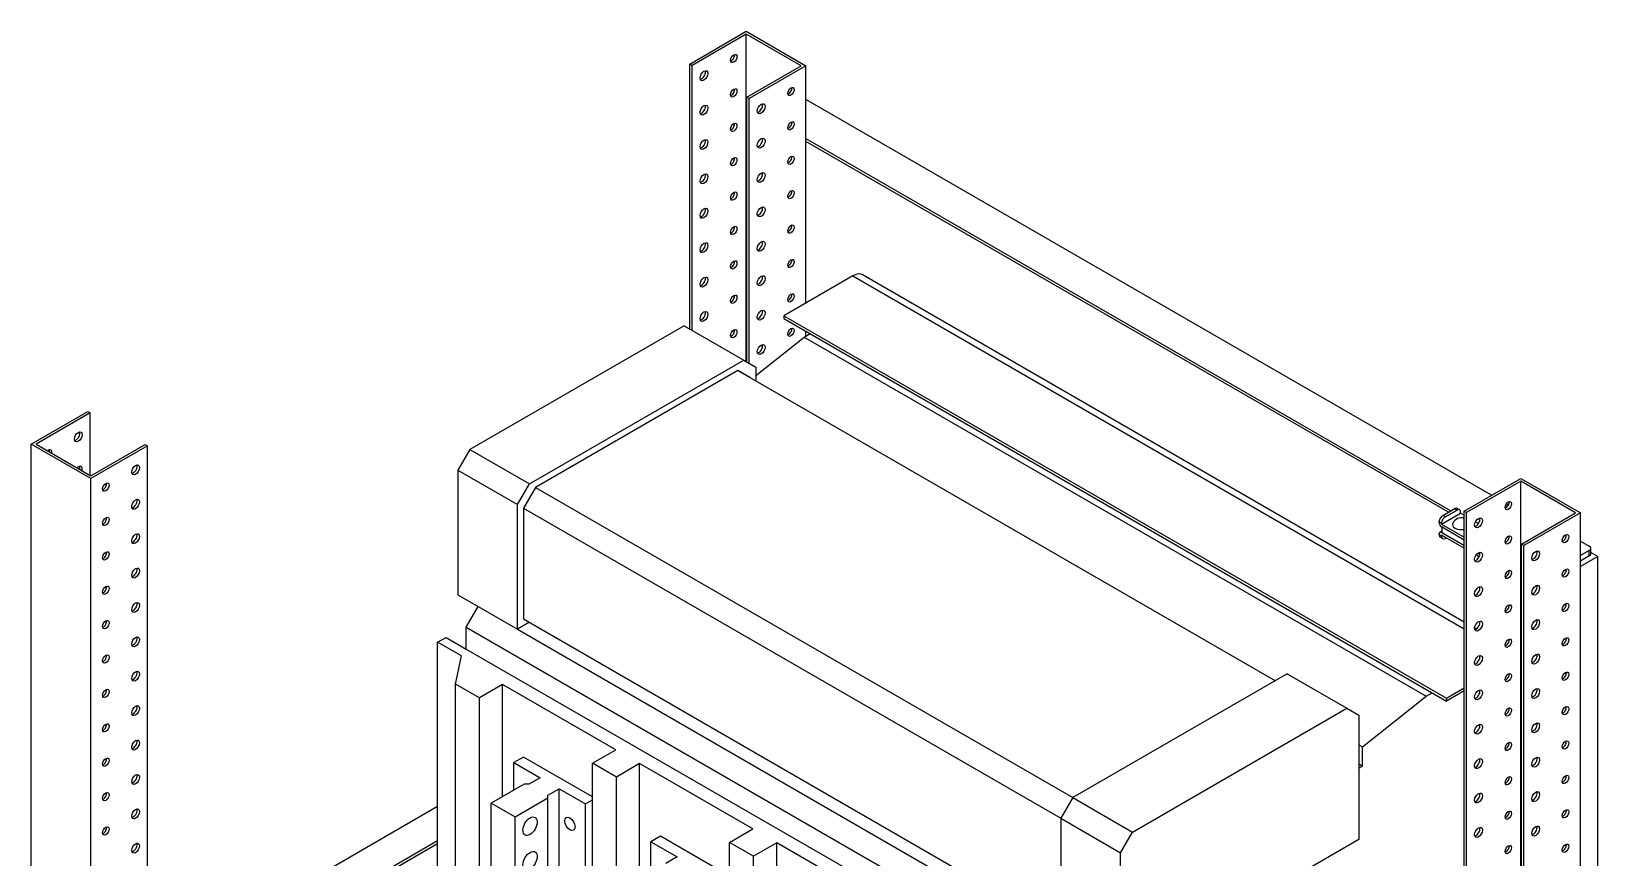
# Model space of a CAD drawing. Header units: millimetres. Extents: x -116965 to 323937, y 291661 to 566926.
# Drawn here: x -23905.9 to -23441.1, y 314097.4 to 314342.6 of the extents above; entities that cross this region are included whole.
import ezdxf

# ---------------------------------------------------------------- set-up
doc = ezdxf.new("R2010")
doc.units = ezdxf.units.MM
doc.layers.add('ALPHA', color=255, linetype='Continuous')

msp = doc.modelspace()

# ---------------------------------------------------------------- linework, layer by layer
at = {"layer": 'ALPHA'}
for p, q in [((-23710.547091, 314332.876018), (-23693.753305, 314342.571915)), ((-23693.753305, 314341.755418), (-23709.839984, 314332.46777)), ((-23693.753305, 314342.571915), (-23676.075635, 314332.365708)), ((-23693.753305, 314244.592322), (-23693.753305, 314341.755418)), ((-23677.489849, 314332.365708), (-23693.753305, 314341.755418)), ((-23710.547091, 314254.288219), (-23710.547091, 314332.876018)), ((-23709.839984, 314332.46777), (-23710.547091, 314332.876018)), ((-23709.839984, 314253.879971), (-23709.839984, 314332.46777)), ((-23693.576528, 314323.078059), (-23677.489849, 314332.365708)), ((-23676.075635, 314332.365708), (-23692.869421, 314322.669811)), ((-23676.075635, 314261.942878), (-23676.075635, 314332.365708)), ((-23692.869421, 314322.669811), (-23693.576528, 314323.078059)), ((-23693.576528, 314244.49026), (-23693.576528, 314323.078059)), ((-23692.869421, 314244.082012), (-23692.869421, 314322.669811)), ((-23472.605659, 314204.890179), (-23676.075635, 314322.363625)), ((-23676.075635, 314310.728548), (-23484.73254, 314200.256561)), ((-23485.439647, 314199.848313), (-23676.075635, 314309.912052)), ((-23662.110278, 314270.005781), (-23682.616375, 314258.16658)), ((-23662.110278, 314270.005781), (-23480.737387, 314165.290093)), ((-23659.110278, 314270.302954), (-23480.737387, 314167.319317)), ((-23682.616375, 314258.16658), (-23682.616375, 314257.350083)), ((-23682.616375, 314258.16658), (-23486.04069, 314144.673555)), ((-23682.616375, 314257.350083), (-23486.04069, 314143.857059)), ((-23712.138083, 314255.206779), (-23775.777694, 314218.464432)), ((-23712.138083, 314255.206779), (-23694.460414, 314245.000572)), ((-23676.605967, 314251.838731), (-23674.8382, 314252.859352)), ((-23676.075635, 314252.144919), (-23676.075635, 314253.573785)), ((-23690.92488, 314240.481225), (-23676.605967, 314251.838731)), ((-23676.605967, 314251.838731), (-23492.051097, 314145.285928)), ((-23758.100024, 314208.258225), (-23694.460414, 314245.000572)), ((-23694.460414, 314245.000572), (-23690.92488, 314242.959331)), ((-23690.92488, 314242.959331), (-23690.92488, 314238.876848)), ((-23696.228181, 314241.93871), (-23756.332257, 314207.237604)), ((-23696.228181, 314241.93871), (-23536.775602, 314149.87872)), ((-23692.692647, 314239.897468), (-23696.228181, 314241.93871)), ((-23905.885339, 314220.097428), (-23889.091553, 314229.793325)), ((-23888.384446, 314229.385076), (-23904.471125, 314220.097428)), ((-23889.091553, 314229.793325), (-23888.384446, 314229.385076)), ((-23888.384446, 314210.809779), (-23888.384446, 314229.385076)), ((-23905.885339, 313750.611894), (-23905.885339, 314220.097428)), ((-23888.207669, 314209.891221), (-23905.885339, 314220.097428)), ((-23904.471125, 314220.097428), (-23888.207669, 314210.707717)), ((-23888.207669, 314210.707717), (-23872.12099, 314219.995366)), ((-23871.413883, 314219.587118), (-23888.207669, 314209.891221)), ((-23872.12099, 314219.995366), (-23871.413883, 314219.587118)), ((-23871.413883, 313840.936828), (-23871.413883, 314219.587118)), ((-23775.777694, 314218.464432), (-23779.313227, 314212.340708)), ((-23775.777694, 314218.464432), (-23758.100024, 314208.258225)), ((-23779.313227, 314212.340708), (-23779.313227, 314175.394238)), ((-23779.313227, 314212.340708), (-23761.635558, 314202.1345)), ((-23888.207669, 313740.405687), (-23888.207669, 314209.891221)), ((-23761.635558, 314202.1345), (-23758.100024, 314208.258225)), ((-23756.332257, 314207.237604), (-23759.867791, 314201.11388)), ((-23756.332257, 314207.237604), (-23596.879678, 314115.177615)), ((-23480.737387, 314200.195324), (-23463.943601, 314209.891221)), ((-23463.943601, 314209.074724), (-23480.03028, 314199.787075)), ((-23463.943601, 314209.891221), (-23446.265931, 314199.685013)), ((-23463.943601, 314023.934124), (-23463.943601, 314209.074724)), ((-23447.680145, 314199.685013), (-23463.943601, 314209.074724)), ((-23761.635557, 314165.18803), (-23761.635558, 314202.1345)), ((-23759.867791, 314201.11388), (-23600.415212, 314109.05389)), ((-23759.867791, 314201.11388), (-23759.867791, 314168.249893)), ((-23487.101348, 314198.888929), (-23483.565814, 314200.930171)), ((-23483.565814, 314200.930171), (-23482.858707, 314200.521922)), ((-23482.108707, 314200.596216), (-23482.815814, 314201.004464)), ((-23467.605442, 314202.003302), (-23468.236711, 314202.367766)), ((-23488.162008, 314197.051812), (-23487.454901, 314196.643564)), ((-23488.162008, 314196.725213), (-23488.162008, 314197.051812)), ((-23487.454901, 314196.316965), (-23481.798047, 314199.582951)), ((-23487.454901, 314196.643564), (-23487.454901, 314196.316965)), ((-23487.454901, 314196.316965), (-23480.737387, 314192.438606)), ((-23486.394241, 314198.480681), (-23487.101348, 314198.888929)), ((-23486.394241, 314198.480681), (-23482.858707, 314200.521922)), ((-23481.798047, 314199.582951), (-23481.798047, 314199.90955)), ((-23480.737387, 314198.970579), (-23481.798047, 314199.582951)), ((-23480.914163, 314199.072641), (-23480.737387, 314199.174703)), ((-23480.737387, 314014.748538), (-23480.737387, 314200.195324)), ((-23480.03028, 314199.787075), (-23480.737387, 314200.195324)), ((-23480.03028, 314015.156786), (-23480.03028, 314199.787075)), ((-23476.482563, 314196.514055), (-23477.390812, 314197.038433)), ((-23463.766824, 314190.397365), (-23447.680145, 314199.685013)), ((-23446.265931, 314199.685013), (-23463.059717, 314189.989116)), ((-23446.265931, 313730.199479), (-23446.265931, 314199.685013)), ((-23488.162008, 314193.132628), (-23488.162008, 314193.459227)), ((-23487.454901, 314192.72438), (-23488.162008, 314193.132628)), ((-23487.278124, 314194.307741), (-23487.954901, 314193.917004)), ((-23487.144241, 314192.037714), (-23487.851348, 314192.445963)), ((-23480.737387, 314191.62211), (-23487.454901, 314195.500468)), ((-23487.454901, 314193.867475), (-23487.278124, 314193.969537)), ((-23487.454901, 314193.867475), (-23480.737387, 314189.989116)), ((-23480.737387, 314189.17262), (-23487.454901, 314193.050979)), ((-23487.454901, 314193.050979), (-23487.454901, 314192.72438)), ((-23487.278124, 314193.765413), (-23487.278124, 314195.398406)), ((-23480.737387, 314191.62211), (-23487.278124, 314195.398406)), ((-23480.737387, 314189.989116), (-23487.278124, 314193.765413)), ((-23486.111398, 314192.275307), (-23486.394241, 314192.112008)), ((-23468.38857, 314191.840986), (-23468.413488, 314191.855372)), ((-23476.305786, 314186.614034), (-23477.214036, 314187.138412)), ((-23476.078117, 314187.299086), (-23476.734599, 314187.678106)), ((-23476.734599, 314187.678106), (-23476.078117, 314187.299086)), ((-23463.059717, 314189.989116), (-23463.766824, 314190.397365)), ((-23463.766824, 313720.911831), (-23463.766824, 314190.397365)), ((-23463.059717, 313720.503582), (-23463.059717, 314189.989116)), ((-23446.265931, 314191.315923), (-23443.614281, 314189.784992)), ((-23443.614281, 314188.560247), (-23446.265931, 314187.029316)), ((-23443.614281, 314186.927254), (-23446.265931, 314185.396323)), ((-23443.614281, 314186.927254), (-23443.614281, 314188.560247)), ((-23443.174941, 314187.539627), (-23443.174941, 314189.17262)), ((-23441.139407, 314186.72313), (-23443.174941, 314187.898346)), ((-23441.139407, 314186.72313), (-23446.265931, 314183.76333)), ((-23441.139407, 313944.631894), (-23441.139407, 314186.72313)), ((-23779.313227, 314175.394238), (-23773.302819, 314171.924127)), ((-23776.838353, 314165.800403), (-23773.302819, 314171.924127)), ((-23773.302819, 314171.924127), (-23761.635557, 314165.18803)), ((-23776.838353, 314159.26843), (-23776.838353, 314165.800403)), ((-23776.838353, 314165.800403), (-23592.283483, 314059.247599)), ((-23758.100024, 314167.229272), (-23761.635557, 314165.18803)), ((-23761.635557, 314165.18803), (-23600.415211, 314072.10742)), ((-23759.867791, 314168.249893), (-23600.415211, 314076.189903)), ((-23477.641312, 314165.531797), (-23477.126357, 314165.234488)), ((-23785.323634, 314161.309672), (-23782.848761, 314162.738541)), ((-23785.323633, 314055.981613), (-23785.323634, 314161.309672)), ((-23778.252567, 314157.227189), (-23785.323634, 314161.309672)), ((-23782.848761, 314162.738541), (-23776.838353, 314159.26843)), ((-23776.838353, 314159.26843), (-23664.231599, 314094.254891)), ((-23468.602332, 314160.31314), (-23468.487666, 314160.246937)), ((-23780.020334, 314148.858099), (-23778.252567, 314157.227189)), ((-23533.240068, 314151.919962), (-23596.879678, 314115.177614)), ((-23533.240068, 314151.919962), (-23515.562398, 314141.713754)), ((-23780.020332, 314059.043475), (-23780.020334, 314148.858099)), ((-23772.949266, 314144.775616), (-23780.020334, 314148.858099)), ((-23766.054975, 314148.756037), (-23772.949266, 314144.775616)), ((-23766.054974, 314115.483801), (-23766.054975, 314148.756037)), ((-23732.467403, 314129.364243), (-23766.054975, 314148.756037)), ((-23510.966204, 314130.282803), (-23492.051097, 314145.285928)), ((-23492.051097, 314145.285928), (-23490.283331, 314146.306548)), ((-23486.04069, 314144.673555), (-23480.737387, 314147.735419)), ((-23480.737387, 314146.918922), (-23486.04069, 314143.857059)), ((-23772.949265, 314092.519835), (-23772.949266, 314144.775616)), ((-23579.202008, 314104.971407), (-23515.562398, 314141.713754)), ((-23515.562398, 314141.713754), (-23512.026864, 314139.672513)), ((-23486.04069, 314143.857059), (-23486.04069, 314144.673555)), ((-23512.026864, 314139.672513), (-23512.026864, 314102.726043)), ((-23759.86779, 314127.220939), (-23762.696217, 314125.587946)), ((-23739.361694, 314115.381739), (-23759.86779, 314127.220939)), ((-23739.361694, 314125.383822), (-23732.467403, 314129.364243)), ((-23512.026864, 314130.895175), (-23510.966204, 314130.282803)), ((-23510.966204, 314124.567327), (-23510.966204, 314130.282803)), ((-23762.696217, 314125.587946), (-23754.918043, 314121.097215)), ((-23762.696217, 314117.42298), (-23762.696217, 314125.587946)), ((-23739.361693, 314073.128041), (-23739.361694, 314125.383822)), ((-23732.290626, 314121.301339), (-23739.361694, 314125.383822)), ((-23725.396335, 314125.28176), (-23732.290626, 314121.301339)), ((-23725.396334, 314092.009524), (-23725.396335, 314125.28176)), ((-23691.808763, 314105.889966), (-23725.396335, 314125.28176)), ((-23512.026864, 314125.179699), (-23510.966204, 314124.567327)), ((-23512.026864, 314123.954954), (-23510.966204, 314124.567327)), ((-23759.691013, 314119.158036), (-23769.413732, 314113.544621)), ((-23758.2768, 314119.158036), (-23759.691013, 314119.158036)), ((-23754.918043, 314121.097215), (-23758.2768, 314119.158036)), ((-23752.619946, 314115.892049), (-23749.261188, 314117.831229)), ((-23749.261188, 314117.831229), (-23741.483014, 314113.340497)), ((-23749.261188, 314086.804359), (-23749.261188, 314117.831229)), ((-23732.290625, 314069.045558), (-23732.290626, 314121.301339)), ((-23871.413883, 314062.921836), (-23785.323634, 314112.626065)), ((-23769.413732, 314113.544621), (-23762.342664, 314109.462138)), ((-23769.413731, 314082.517752), (-23769.413732, 314113.544621)), ((-23762.342664, 314109.462138), (-23752.619946, 314115.075553)), ((-23752.619946, 314115.075553), (-23752.619946, 314115.892049)), ((-23752.619945, 314084.048683), (-23752.619946, 314115.075553)), ((-23741.483014, 314113.340497), (-23739.361694, 314114.565242)), ((-23741.483013, 314082.313628), (-23741.483014, 314113.340497)), ((-23596.879678, 314115.177614), (-23600.415212, 314109.05389)), ((-23596.879678, 314115.177614), (-23579.202008, 314104.971407)), ((-23762.342663, 314078.435269), (-23762.342664, 314109.462138)), ((-23600.415212, 314109.05389), (-23600.415211, 314072.10742)), ((-23600.415212, 314109.05389), (-23582.737542, 314098.847683)), ((-23719.20915, 314103.746663), (-23722.037577, 314102.113669)), ((-23698.703054, 314091.907462), (-23719.20915, 314103.746663)), ((-23698.703054, 314101.909545), (-23691.808763, 314105.889966)), ((-23582.737542, 314098.847683), (-23579.202008, 314104.971407)), ((-23863.105379, 314057.512546), (-23785.323634, 314102.419858)), ((-23863.105379, 314056.69605), (-23785.323634, 314101.603361)), ((-23722.037577, 314102.113669), (-23714.259403, 314097.622938)), ((-23722.037577, 314093.948704), (-23722.037577, 314102.113669)), ((-23698.703053, 314049.653764), (-23698.703054, 314101.909545)), ((-23691.631986, 314097.827062), (-23698.703054, 314101.909545)), ((-23684.737695, 314101.807483), (-23691.631986, 314097.827062)), ((-23684.737694, 314068.535248), (-23684.737695, 314101.807483)), ((-23667.94391, 314092.111587), (-23684.737695, 314101.807483)), ((-23512.026864, 314102.726043), (-23582.737542, 314061.901213)), ((-23582.737542, 314061.901213), (-23582.737542, 314098.847683)), ((-23714.259403, 314097.622938), (-23717.61816, 314095.683759)), ((-23691.631985, 314045.571281), (-23691.631986, 314097.827062))]:
    msp.add_line(p, q, dxfattribs=at)
msp.add_arc((-23481.62127, 314195.386924), 2.814063, 71.69380052, 153.81037469, dxfattribs=at)
for centre, major_axis, ratio, start_param, end_param in [((-23697.465615, 314334.509011), (0.675, 1.169134), 0.5773502692, 2.3561944902, 8.6393797974), ((-23698.172722, 314334.91726), (0.675, 1.169134), 0.5773502692, 3.926990817, 5.7318997087), ((-23706.30445, 314329.405908), (0.8125, 1.407291), 0.5773502692, 2.3561944902, 8.6393797974), ((-23698.172722, 314334.91726), (0.675, 1.169134), 0.5773502692, 3.692878252, 3.926990817), ((-23707.011557, 314329.814156), (0.8125, 1.407291), 0.5773502692, 3.5917893435, 3.926990817), ((-23707.011557, 314329.814156), (0.8125, 1.407291), 0.5773502692, 3.926990817, 5.8329886172), ((-23697.465615, 314324.302804), (0.675, 1.169134), 0.5773502692, 2.3561944902, 8.6393797974), ((-23698.172722, 314324.711052), (0.675, 1.169134), 0.5773502692, 3.692878252, 3.926990817), ((-23698.172722, 314324.711052), (0.675, 1.169134), 0.5773502692, 3.926990817, 5.7318997087), ((-23680.495052, 314324.711052), (0.675, 1.169134), 0.5773502692, 2.3561944902, 8.6393797974), ((-23681.202159, 314325.119301), (0.675, 1.169134), 0.5773502692, 3.692878252, 3.926990817), ((-23681.202159, 314325.119301), (0.675, 1.169134), 0.5773502692, 3.926990817, 5.7318997087), ((-23706.30445, 314319.1997), (0.8125, 1.407291), 0.5773502692, 2.3561944902, 8.6393797974), ((-23707.011557, 314319.607949), (0.8125, 1.407291), 0.5773502692, 3.5917893435, 3.926990817), ((-23707.011557, 314319.607949), (0.8125, 1.407291), 0.5773502692, 3.926990817, 5.8329886172), ((-23689.333887, 314319.607949), (0.8125, 1.407291), 0.5773502692, 2.3561944902, 8.6393797974), ((-23690.040994, 314320.016197), (0.8125, 1.407291), 0.5773502692, 3.5917893435, 3.926990817), ((-23690.040994, 314320.016197), (0.8125, 1.407291), 0.5773502692, 3.926990817, 5.8329886172), ((-23697.465615, 314314.096597), (0.675, 1.169134), 0.5773502692, 2.3561944902, 8.6393797974), ((-23698.172722, 314314.504845), (0.675, 1.169134), 0.5773502692, 3.692878252, 3.926990817), ((-23698.172722, 314314.504845), (0.675, 1.169134), 0.5773502692, 3.926990817, 5.7318997087), ((-23680.495052, 314314.504845), (0.675, 1.169134), 0.5773502692, 2.3561944902, 8.6393797974), ((-23681.202159, 314314.913093), (0.675, 1.169134), 0.5773502692, 3.692878252, 3.926990817), ((-23681.202159, 314314.913093), (0.675, 1.169134), 0.5773502692, 3.926990817, 5.7318997087), ((-23706.30445, 314308.993493), (0.8125, 1.407291), 0.5773502692, 2.3561944902, 8.6393797974), ((-23707.011557, 314309.401741), (0.8125, 1.407291), 0.5773502692, 3.5917893435, 3.926990817), ((-23707.011557, 314309.401741), (0.8125, 1.407291), 0.5773502692, 3.926990817, 5.8329886172), ((-23689.333887, 314309.401741), (0.8125, 1.407291), 0.5773502692, 2.3561944902, 8.6393797974), ((-23690.040994, 314309.80999), (0.8125, 1.407291), 0.5773502692, 3.5917893435, 3.926990817), ((-23690.040994, 314309.80999), (0.8125, 1.407291), 0.5773502692, 3.926990817, 5.8329886172), ((-23697.465615, 314303.890389), (0.675, 1.169134), 0.5773502692, 2.3561944902, 8.6393797974), ((-23698.172722, 314304.298638), (0.675, 1.169134), 0.5773502692, 3.692878252, 3.926990817), ((-23698.172722, 314304.298638), (0.675, 1.169134), 0.5773502692, 3.926990817, 5.7318997087), ((-23680.495052, 314304.298638), (0.675, 1.169134), 0.5773502692, 2.3561944902, 8.6393797974), ((-23681.202159, 314304.706886), (0.675, 1.169134), 0.5773502692, 3.692878252, 3.926990817), ((-23681.202159, 314304.706886), (0.675, 1.169134), 0.5773502692, 3.926990817, 5.7318997087), ((-23706.30445, 314298.787286), (0.8125, 1.407291), 0.5773502692, 2.3561944902, 8.6393797974), ((-23707.011557, 314299.195534), (0.8125, 1.407291), 0.5773502692, 3.926990817, 5.8329886172), ((-23689.333887, 314299.195534), (0.8125, 1.407291), 0.5773502692, 2.3561944902, 8.6393797974), ((-23690.040994, 314299.603782), (0.8125, 1.407291), 0.5773502692, 3.926990817, 5.8329886172), ((-23707.011557, 314299.195534), (0.8125, 1.407291), 0.5773502692, 3.5917893435, 3.926990817), ((-23697.465615, 314293.684182), (0.675, 1.169134), 0.5773502692, 2.3561944902, 8.6393797974), ((-23698.172722, 314294.092431), (0.675, 1.169134), 0.5773502692, 3.926990817, 5.7318997087), ((-23690.040994, 314299.603782), (0.8125, 1.407291), 0.5773502692, 3.5917893435, 3.926990817), ((-23680.495052, 314294.092431), (0.675, 1.169134), 0.5773502692, 2.3561944902, 8.6393797974), ((-23681.202159, 314294.500679), (0.675, 1.169134), 0.5773502692, 3.926990817, 5.7318997087), ((-23706.30445, 314288.581079), (0.8125, 1.407291), 0.5773502692, 2.3561944902, 8.6393797974), ((-23707.011557, 314288.989327), (0.8125, 1.407291), 0.5773502692, 3.926990817, 5.8329886172), ((-23698.172722, 314294.092431), (0.675, 1.169134), 0.5773502692, 3.692878252, 3.926990817), ((-23689.333887, 314288.989327), (0.8125, 1.407291), 0.5773502692, 2.3561944902, 8.6393797974), ((-23690.040994, 314289.397575), (0.8125, 1.407291), 0.5773502692, 3.926990817, 5.8329886172), ((-23681.202159, 314294.500679), (0.675, 1.169134), 0.5773502692, 3.692878252, 3.926990817), ((-23707.011557, 314288.989327), (0.8125, 1.407291), 0.5773502692, 3.5917893435, 3.926990817), ((-23697.465615, 314283.477975), (0.675, 1.169134), 0.5773502692, 2.3561944902, 8.6393797974), ((-23698.172722, 314283.886223), (0.675, 1.169134), 0.5773502692, 3.926990817, 5.7318997087), ((-23690.040994, 314289.397575), (0.8125, 1.407291), 0.5773502692, 3.5917893435, 3.926990817), ((-23680.495052, 314283.886223), (0.675, 1.169134), 0.5773502692, 2.3561944902, 8.6393797974), ((-23681.202159, 314284.294472), (0.675, 1.169134), 0.5773502692, 3.926990817, 5.7318997087), ((-23706.30445, 314278.374871), (0.8125, 1.407291), 0.5773502692, 2.3561944902, 8.6393797974), ((-23707.011557, 314278.78312), (0.8125, 1.407291), 0.5773502692, 3.926990817, 5.8329886172), ((-23698.172722, 314283.886223), (0.675, 1.169134), 0.5773502692, 3.692878252, 3.926990817), ((-23689.333887, 314278.78312), (0.8125, 1.407291), 0.5773502692, 2.3561944902, 8.6393797974), ((-23690.040994, 314279.191368), (0.8125, 1.407291), 0.5773502692, 3.926990817, 5.8329886172), ((-23681.202159, 314284.294472), (0.675, 1.169134), 0.5773502692, 3.692878252, 3.926990817), ((-23707.011557, 314278.78312), (0.8125, 1.407291), 0.5773502692, 3.5917893435, 3.926990817), ((-23690.040994, 314279.191368), (0.8125, 1.407291), 0.5773502692, 3.5917893435, 3.926990817), ((-23697.465615, 314273.271768), (0.675, 1.169134), 0.5773502692, 2.3561944902, 8.6393797974), ((-23698.172722, 314273.680016), (0.675, 1.169134), 0.5773502692, 3.692878252, 3.926990817), ((-23698.172722, 314273.680016), (0.675, 1.169134), 0.5773502692, 3.926990817, 5.7318997087), ((-23680.495052, 314273.680016), (0.675, 1.169134), 0.5773502692, 2.3561944902, 8.6393797974), ((-23681.202159, 314274.088264), (0.675, 1.169134), 0.5773502692, 3.692878252, 3.926990817), ((-23681.202159, 314274.088264), (0.675, 1.169134), 0.5773502692, 3.926990817, 5.7318997087), ((-23662.110278, 314265.106801), (3, 5.196152), 0.5773502692, 0, 0.7853981783), ((-23706.30445, 314268.168664), (0.8125, 1.407291), 0.5773502692, 2.3561944902, 8.6393797974), ((-23707.011557, 314268.576912), (0.8125, 1.407291), 0.5773502692, 3.5917893435, 3.926990817), ((-23707.011557, 314268.576912), (0.8125, 1.407291), 0.5773502692, 3.926990817, 5.8329886172), ((-23689.333887, 314268.576912), (0.8125, 1.407291), 0.5773502692, 2.3561944902, 8.6393797974), ((-23690.040994, 314268.985161), (0.8125, 1.407291), 0.5773502692, 3.5917893435, 3.926990817), ((-23690.040994, 314268.985161), (0.8125, 1.407291), 0.5773502692, 3.926990817, 5.8329886172), ((-23697.465615, 314263.06556), (0.675, 1.169134), 0.5773502692, 2.3561944902, 8.6393797974), ((-23698.172722, 314263.473809), (0.675, 1.169134), 0.5773502692, 3.692878252, 3.926990817), ((-23698.172722, 314263.473809), (0.675, 1.169134), 0.5773502692, 3.926990817, 5.7318997087), ((-23680.495052, 314263.473809), (0.675, 1.169134), 0.5773502692, 2.3561944902, 8.6393797974), ((-23681.202159, 314263.882057), (0.675, 1.169134), 0.5773502692, 3.692878252, 3.926990817), ((-23681.202159, 314263.882057), (0.675, 1.169134), 0.5773502692, 3.926990817, 5.7318997087), ((-23706.30445, 314257.962457), (0.8125, 1.407291), 0.5773502692, 2.3561944902, 8.6393797974), ((-23707.011557, 314258.370705), (0.8125, 1.407291), 0.5773502692, 3.5917893435, 3.926990817), ((-23707.011557, 314258.370705), (0.8125, 1.407291), 0.5773502692, 3.926990817, 5.8329886172), ((-23689.333887, 314258.370705), (0.8125, 1.407291), 0.5773502692, 2.3561944902, 8.6393797974), ((-23690.040994, 314258.778953), (0.8125, 1.407291), 0.5773502692, 3.5917893435, 3.926990817), ((-23690.040994, 314258.778953), (0.8125, 1.407291), 0.5773502692, 3.926990817, 5.8329886172), ((-23697.465615, 314252.859353), (0.675, 1.169134), 0.5773502692, 2.3561944902, 8.6393797974), ((-23698.172722, 314253.267601), (0.675, 1.169134), 0.5773502692, 3.692878252, 3.926990817), ((-23698.172722, 314253.267601), (0.675, 1.169134), 0.5773502692, 3.926990817, 5.7318997087), ((-23680.495052, 314253.267601), (0.675, 1.169134), 0.5773502692, 2.3561944902, 8.6393797974), ((-23681.202159, 314253.67585), (0.675, 1.169134), 0.5773502692, 3.692878252, 3.926990817), ((-23681.202159, 314253.67585), (0.675, 1.169134), 0.5773502692, 3.926990817, 5.7318997087), ((-23689.333887, 314248.164498), (0.8125, 1.407291), 0.5773502692, 2.3561944902, 8.6393797974), ((-23690.040994, 314248.572746), (0.8125, 1.407291), 0.5773502692, 3.926990817, 5.8329886172), ((-23690.040994, 314248.572746), (0.8125, 1.407291), 0.5773502692, 3.5917893435, 3.926990817), ((-23891.91998, 314222.240731), (0.8125, 1.407291), 0.5773502692, 2.3561944902, 8.6393797974), ((-23892.627087, 314222.64898), (0.8125, 1.407291), 0.5773502692, 3.5917893435, 5.8329886172), ((-23900.758815, 314217.137628), (0.675, 1.169134), 0.5773502692, 5.2636745788, 7.3026960355), ((-23901.465922, 314217.545876), (0.675, 1.169134), 0.5773502692, 5.2636745788, 5.7318997087), ((-23891.91998, 314212.034524), (0.8125, 1.407291), 0.5773502692, 5.1625856703, 7.403784944), ((-23892.627087, 314212.442772), (0.8125, 1.407291), 0.5773502692, 5.1625856703, 5.8329886172), ((-23874.949417, 314212.442772), (0.8125, 1.407291), 0.5773502692, 2.3561944902, 8.6393797974), ((-23875.656524, 314212.851021), (0.8125, 1.407291), 0.5773502692, 3.5917893435, 3.926990817), ((-23875.656524, 314212.851021), (0.8125, 1.407291), 0.5773502692, 3.926990817, 5.8329886172), ((-23883.788252, 314207.339669), (0.675, 1.169134), 0.5773502692, 2.3561944902, 8.6393797974), ((-23884.495359, 314207.747917), (0.675, 1.169134), 0.5773502692, 3.692878252, 3.926990817), ((-23884.495359, 314207.747917), (0.675, 1.169134), 0.5773502692, 3.926990817, 5.7318997087), ((-23874.949417, 314202.236565), (0.8125, 1.407291), 0.5773502692, 2.3561944902, 8.6393797974), ((-23875.656524, 314202.644813), (0.8125, 1.407291), 0.5773502692, 3.5917893435, 3.926990817), ((-23875.656524, 314202.644813), (0.8125, 1.407291), 0.5773502692, 3.926990817, 5.8329886172), ((-23483.565814, 314199.705426), (0.75, 1.299038), 0.5773502692, 0, 0.7853981634), ((-23467.655911, 314201.828317), (0.675, 1.169134), 0.5773502692, 2.3561944902, 8.6393797974), ((-23468.363018, 314202.236565), (0.675, 1.169134), 0.5773502692, 3.692878252, 3.926990817), ((-23468.893348, 314195.194282), (-11.25, 0), 0.5773502692, 4.6158256164, 4.6821472164), ((-23468.363018, 314202.236565), (0.675, 1.169134), 0.5773502692, 3.926990817, 5.7318997087), ((-23883.788252, 314197.133462), (0.675, 1.169134), 0.5773502692, 2.3561944902, 8.6393797974), ((-23884.495359, 314197.54171), (0.675, 1.169134), 0.5773502692, 3.692878252, 3.926990817), ((-23884.495359, 314197.54171), (0.675, 1.169134), 0.5773502692, 3.926990817, 5.7318997087), ((-23487.101348, 314197.664184), (0.75, 1.299038), 0.5773502692, 0.7853981634, 2.3561944902), ((-23487.454901, 314196.316965), (-0.5, 0.866025), 0.5773502692, 0.7853981634, 2.3561944902), ((-23486.394241, 314197.255936), (0.75, 1.299038), 0.5773502692, 0.7853981634, 2.3561944902), ((-23481.62127, 314196.214903), (-2.625, 0), 0.5773502692, 6.0065067037, 8.1974102982), ((-23482.858707, 314199.297177), (0.75, 1.299038), 0.5773502692, 5.4977871438, 7.0685834706), ((-23476.494746, 314196.725213), (0.8125, 1.407291), 0.5773502692, 2.3561944902, 8.6393797974), ((-23477.201853, 314197.133462), (0.8125, 1.407291), 0.5773502692, 3.926990817, 5.8329886172), ((-23874.949417, 314192.030358), (0.8125, 1.407291), 0.5773502692, 2.3561944902, 8.6393797974), ((-23875.656524, 314192.438606), (0.8125, 1.407291), 0.5773502692, 3.926990817, 5.8329886172), ((-23487.454901, 314193.050979), (-0.5, 0.866025), 0.5773502692, 5.4977871438, 7.0685834706), ((-23487.101348, 314193.745001), (0.75, 1.299038), 0.5773502692, 2.3561944902, 3.1415926536), ((-23486.394241, 314193.336752), (0.75, 1.299038), 0.5773502692, 2.3561944902, 3.926990817), ((-23477.201853, 314197.133462), (0.8125, 1.407291), 0.5773502692, 3.5917893435, 3.926990817), ((-23467.655911, 314191.62211), (0.675, 1.169134), 0.5773502692, 2.3561944902, 8.6393797974), ((-23469.070125, 314192.438606), (0.775, 1.342339), 0.5773502692, 4.5048673228, 4.919910638), ((-23468.363018, 314192.030358), (0.675, 1.169134), 0.5773502692, 3.926990817, 5.7318997087), ((-23450.685348, 314192.030358), (0.675, 1.169134), 0.5773502692, 2.3561944902, 8.6393797974), ((-23451.392455, 314192.438606), (0.675, 1.169134), 0.5773502692, 3.926990817, 5.7318997087), ((-23883.788252, 314186.927254), (0.675, 1.169134), 0.5773502692, 2.3561944902, 8.6393797974), ((-23884.495359, 314187.335503), (0.675, 1.169134), 0.5773502692, 3.926990817, 5.7318997087), ((-23875.656524, 314192.438606), (0.8125, 1.407291), 0.5773502692, 3.5917893435, 3.926990817), ((-23476.494746, 314186.519006), (0.8125, 1.407291), 0.5773502692, 2.3561944902, 8.6393797974), ((-23477.201853, 314186.927254), (0.8125, 1.407291), 0.5773502692, 3.926990817, 5.8329886172), ((-23468.363018, 314192.030358), (0.675, 1.169134), 0.5773502692, 3.692878252, 3.926990817), ((-23459.524183, 314186.927254), (0.8125, 1.407291), 0.5773502692, 2.3561944902, 8.6393797974), ((-23460.23129, 314187.335503), (0.8125, 1.407291), 0.5773502692, 3.926990817, 5.8329886172), ((-23451.392455, 314192.438606), (0.675, 1.169134), 0.5773502692, 3.692878252, 3.926990817), ((-23444.674941, 314189.17262), (-1.5, 0), 0.5773502692, 2.3561944902, 3.926990817), ((-23444.674941, 314187.539627), (-1.5, 0), 0.5773502692, 2.3561944902, 3.1415926536), ((-23884.495359, 314187.335503), (0.675, 1.169134), 0.5773502692, 3.692878252, 3.926990817), ((-23874.949417, 314181.824151), (0.8125, 1.407291), 0.5773502692, 2.3561944902, 8.6393797974), ((-23875.656524, 314182.232399), (0.8125, 1.407291), 0.5773502692, 3.926990817, 5.8329886172), ((-23477.201853, 314186.927254), (0.8125, 1.407291), 0.5773502692, 3.5917893435, 3.926990817), ((-23467.655911, 314181.415902), (0.675, 1.169134), 0.5773502692, 2.3561944902, 8.6393797974), ((-23468.363018, 314181.824151), (0.675, 1.169134), 0.5773502692, 3.926990817, 5.7318997087), ((-23460.23129, 314187.335503), (0.8125, 1.407291), 0.5773502692, 3.5917893435, 3.926990817), ((-23450.685348, 314181.824151), (0.675, 1.169134), 0.5773502692, 2.3561944902, 8.6393797974), ((-23451.392455, 314182.232399), (0.675, 1.169134), 0.5773502692, 3.926990817, 5.7318997087), ((-23883.788252, 314176.721047), (0.675, 1.169134), 0.5773502692, 2.3561944902, 8.6393797974), ((-23884.495359, 314177.129295), (0.675, 1.169134), 0.5773502692, 3.926990817, 5.7318997087), ((-23875.656524, 314182.232399), (0.8125, 1.407291), 0.5773502692, 3.5917893435, 3.926990817), ((-23476.494746, 314176.312799), (0.8125, 1.407291), 0.5773502692, 2.3561944902, 8.6393797974), ((-23477.201853, 314176.721047), (0.8125, 1.407291), 0.5773502692, 3.926990817, 5.8329886172), ((-23468.363018, 314181.824151), (0.675, 1.169134), 0.5773502692, 3.692878252, 3.926990817), ((-23469.070125, 314182.232399), (0.775, 1.342339), 0.5773502692, 4.5048673228, 4.919910638), ((-23459.524183, 314176.721047), (0.8125, 1.407291), 0.5773502692, 2.3561944902, 8.6393797974), ((-23460.23129, 314177.129295), (0.8125, 1.407291), 0.5773502692, 3.926990817, 5.8329886172), ((-23451.392455, 314182.232399), (0.675, 1.169134), 0.5773502692, 3.692878252, 3.926990817), ((-23884.495359, 314177.129295), (0.675, 1.169134), 0.5773502692, 3.692878252, 3.926990817), ((-23874.949417, 314171.617943), (0.8125, 1.407291), 0.5773502692, 2.3561944902, 8.6393797974), ((-23875.656524, 314172.026192), (0.8125, 1.407291), 0.5773502692, 3.926990817, 5.8329886172), ((-23477.201853, 314176.721047), (0.8125, 1.407291), 0.5773502692, 3.5917893435, 3.926990817), ((-23460.23129, 314177.129295), (0.8125, 1.407291), 0.5773502692, 3.5917893435, 3.926990817), ((-23450.685348, 314171.617943), (0.675, 1.169134), 0.5773502692, 2.3561944902, 8.6393797974), ((-23875.656524, 314172.026192), (0.8125, 1.407291), 0.5773502692, 3.5917893435, 3.926990817), ((-23467.655911, 314171.209695), (0.675, 1.169134), 0.5773502692, 2.3561944902, 8.6393797974), ((-23468.363018, 314171.617943), (0.675, 1.169134), 0.5773502692, 3.692878252, 3.926990817), ((-23468.363018, 314171.617943), (0.675, 1.169134), 0.5773502692, 3.926990817, 5.7318997087), ((-23451.392455, 314172.026192), (0.675, 1.169134), 0.5773502692, 3.692878252, 3.926990817), ((-23451.392455, 314172.026192), (0.675, 1.169134), 0.5773502692, 3.926990817, 5.7318997087), ((-23883.788252, 314166.51484), (0.675, 1.169134), 0.5773502692, 2.3561944902, 8.6393797974), ((-23884.495359, 314166.923088), (0.675, 1.169134), 0.5773502692, 3.692878252, 3.926990817), ((-23884.495359, 314166.923088), (0.675, 1.169134), 0.5773502692, 3.926990817, 5.7318997087), ((-23476.494746, 314166.106591), (0.8125, 1.407291), 0.5773502692, 2.3561944902, 8.6393797974), ((-23477.201853, 314166.51484), (0.8125, 1.407291), 0.5773502692, 3.5917893435, 3.926990817), ((-23477.201853, 314166.51484), (0.8125, 1.407291), 0.5773502692, 3.926990817, 5.8329886172), ((-23459.524183, 314166.51484), (0.8125, 1.407291), 0.5773502692, 2.3561944902, 8.6393797974), ((-23460.23129, 314166.923088), (0.8125, 1.407291), 0.5773502692, 3.5917893435, 3.926990817), ((-23460.23129, 314166.923088), (0.8125, 1.407291), 0.5773502692, 3.926990817, 5.8329886172), ((-23874.949417, 314161.411736), (0.8125, 1.407291), 0.5773502692, 2.3561944902, 8.6393797974), ((-23875.656524, 314161.819984), (0.8125, 1.407291), 0.5773502692, 3.5917893435, 3.926990817), ((-23875.656524, 314161.819984), (0.8125, 1.407291), 0.5773502692, 3.926990817, 5.8329886172), ((-23467.655911, 314161.003488), (0.675, 1.169134), 0.5773502692, 2.3561944902, 8.6393797974), ((-23468.363018, 314161.411736), (0.675, 1.169134), 0.5773502692, 3.692878252, 3.926990817), ((-23468.363018, 314161.411736), (0.675, 1.169134), 0.5773502692, 3.926990817, 5.7318997087), ((-23450.685348, 314161.411736), (0.675, 1.169134), 0.5773502692, 2.3561944902, 8.6393797974), ((-23451.392455, 314161.819984), (0.675, 1.169134), 0.5773502692, 3.692878252, 3.926990817), ((-23451.392455, 314161.819984), (0.675, 1.169134), 0.5773502692, 3.926990817, 5.7318997087), ((-23883.788252, 314156.308632), (0.675, 1.169134), 0.5773502692, 2.3561944902, 8.6393797974), ((-23884.495359, 314156.716881), (0.675, 1.169134), 0.5773502692, 3.692878252, 3.926990817), ((-23884.495359, 314156.716881), (0.675, 1.169134), 0.5773502692, 3.926990817, 5.7318997087), ((-23476.494746, 314155.900384), (0.8125, 1.407291), 0.5773502692, 2.3561944902, 8.6393797974), ((-23477.201853, 314156.308632), (0.8125, 1.407291), 0.5773502692, 3.5917893435, 3.926990817), ((-23477.201853, 314156.308632), (0.8125, 1.407291), 0.5773502692, 3.926990817, 5.8329886172), ((-23459.524183, 314156.308632), (0.8125, 1.407291), 0.5773502692, 2.3561944902, 8.6393797974), ((-23460.23129, 314156.716881), (0.8125, 1.407291), 0.5773502692, 3.5917893435, 3.926990817), ((-23460.23129, 314156.716881), (0.8125, 1.407291), 0.5773502692, 3.926990817, 5.8329886172), ((-23874.949417, 314151.205529), (0.8125, 1.407291), 0.5773502692, 2.3561944902, 8.6393797974), ((-23875.656524, 314151.613777), (0.8125, 1.407291), 0.5773502692, 3.5917893435, 3.926990817), ((-23875.656524, 314151.613777), (0.8125, 1.407291), 0.5773502692, 3.926990817, 5.8329886172), ((-23467.655911, 314150.797281), (0.675, 1.169134), 0.5773502692, 2.3561944902, 8.6393797974), ((-23468.363018, 314151.205529), (0.675, 1.169134), 0.5773502692, 3.692878252, 3.926990817), ((-23468.363018, 314151.205529), (0.675, 1.169134), 0.5773502692, 3.926990817, 5.7318997087), ((-23450.685348, 314151.205529), (0.675, 1.169134), 0.5773502692, 2.3561944902, 8.6393797974), ((-23451.392455, 314151.613777), (0.675, 1.169134), 0.5773502692, 3.692878252, 3.926990817), ((-23451.392455, 314151.613777), (0.675, 1.169134), 0.5773502692, 3.926990817, 5.7318997087), ((-23883.788252, 314146.102425), (0.675, 1.169134), 0.5773502692, 2.3561944902, 8.6393797974), ((-23884.495359, 314146.510674), (0.675, 1.169134), 0.5773502692, 3.692878252, 3.926990817), ((-23884.495359, 314146.510674), (0.675, 1.169134), 0.5773502692, 3.926990817, 5.7318997087), ((-23476.494746, 314145.694177), (0.8125, 1.407291), 0.5773502692, 2.3561944902, 8.6393797974), ((-23477.201853, 314146.102425), (0.8125, 1.407291), 0.5773502692, 3.926990817, 5.8329886172), ((-23459.524183, 314146.102425), (0.8125, 1.407291), 0.5773502692, 2.3561944902, 8.6393797974), ((-23460.23129, 314146.510674), (0.8125, 1.407291), 0.5773502692, 3.5917893435, 3.926990817), ((-23460.23129, 314146.510674), (0.8125, 1.407291), 0.5773502692, 3.926990817, 5.8329886172), ((-23874.949417, 314140.999322), (0.8125, 1.407291), 0.5773502692, 2.3561944902, 8.6393797974), ((-23875.656524, 314141.40757), (0.8125, 1.407291), 0.5773502692, 3.926990817, 5.8329886172), ((-23477.201853, 314146.102425), (0.8125, 1.407291), 0.5773502692, 3.5917893435, 3.926990817), ((-23467.655911, 314140.591073), (0.675, 1.169134), 0.5773502692, 2.3561944902, 8.6393797974), ((-23468.363018, 314140.999322), (0.675, 1.169134), 0.5773502692, 3.926990817, 5.7318997087), ((-23450.685348, 314140.999322), (0.675, 1.169134), 0.5773502692, 2.3561944902, 8.6393797974), ((-23451.392455, 314141.40757), (0.675, 1.169134), 0.5773502692, 3.926990817, 5.7318997087), ((-23883.788252, 314135.896218), (0.675, 1.169134), 0.5773502692, 2.3561944902, 8.6393797974), ((-23884.495359, 314136.304466), (0.675, 1.169134), 0.5773502692, 3.926990817, 5.7318997087), ((-23875.656524, 314141.40757), (0.8125, 1.407291), 0.5773502692, 3.5917893435, 3.926990817), ((-23476.494746, 314135.48797), (0.8125, 1.407291), 0.5773502692, 2.3561944902, 8.6393797974), ((-23477.201853, 314135.896218), (0.8125, 1.407291), 0.5773502692, 3.926990817, 5.8329886172), ((-23468.363018, 314140.999322), (0.675, 1.169134), 0.5773502692, 3.692878252, 3.926990817), ((-23459.524183, 314135.896218), (0.8125, 1.407291), 0.5773502692, 2.3561944902, 8.6393797974), ((-23460.23129, 314136.304466), (0.8125, 1.407291), 0.5773502692, 3.926990817, 5.8329886172), ((-23451.392455, 314141.40757), (0.675, 1.169134), 0.5773502692, 3.692878252, 3.926990817), ((-23884.495359, 314136.304466), (0.675, 1.169134), 0.5773502692, 3.692878252, 3.926990817), ((-23874.949417, 314130.793114), (0.8125, 1.407291), 0.5773502692, 2.3561944902, 8.6393797974), ((-23875.656524, 314131.201363), (0.8125, 1.407291), 0.5773502692, 3.926990817, 5.8329886172), ((-23477.201853, 314135.896218), (0.8125, 1.407291), 0.5773502692, 3.5917893435, 3.926990817), ((-23467.655911, 314130.384866), (0.675, 1.169134), 0.5773502692, 2.3561944902, 8.6393797974), ((-23468.363018, 314130.793114), (0.675, 1.169134), 0.5773502692, 3.926990817, 5.7318997087), ((-23460.23129, 314136.304466), (0.8125, 1.407291), 0.5773502692, 3.5917893435, 3.926990817), ((-23450.685348, 314130.793114), (0.675, 1.169134), 0.5773502692, 2.3561944902, 8.6393797974), ((-23451.392455, 314131.201363), (0.675, 1.169134), 0.5773502692, 3.926990817, 5.7318997087), ((-23883.788252, 314125.690011), (0.675, 1.169134), 0.5773502692, 2.3561944902, 8.6393797974), ((-23884.495359, 314126.098259), (0.675, 1.169134), 0.5773502692, 3.926990817, 5.7318997087), ((-23875.656524, 314131.201363), (0.8125, 1.407291), 0.5773502692, 3.5917893435, 3.926990817), ((-23476.494746, 314125.281762), (0.8125, 1.407291), 0.5773502692, 2.3561944902, 8.6393797974), ((-23477.201853, 314125.690011), (0.8125, 1.407291), 0.5773502692, 3.926990817, 5.8329886172), ((-23468.363018, 314130.793114), (0.675, 1.169134), 0.5773502692, 3.692878252, 3.926990817), ((-23459.524183, 314125.690011), (0.8125, 1.407291), 0.5773502692, 2.3561944902, 8.6393797974), ((-23460.23129, 314126.098259), (0.8125, 1.407291), 0.5773502692, 3.926990817, 5.8329886172), ((-23451.392455, 314131.201363), (0.675, 1.169134), 0.5773502692, 3.692878252, 3.926990817), ((-23884.495359, 314126.098259), (0.675, 1.169134), 0.5773502692, 3.692878252, 3.926990817), ((-23874.949417, 314120.586907), (0.8125, 1.407291), 0.5773502692, 2.3561944902, 8.6393797974), ((-23875.656524, 314120.995155), (0.8125, 1.407291), 0.5773502692, 3.926990817, 5.8329886172), ((-23477.201853, 314125.690011), (0.8125, 1.407291), 0.5773502692, 3.5917893435, 3.926990817), ((-23460.23129, 314126.098259), (0.8125, 1.407291), 0.5773502692, 3.5917893435, 3.926990817), ((-23450.685348, 314120.586907), (0.675, 1.169134), 0.5773502692, 2.3561944902, 8.6393797974), ((-23451.392455, 314120.995155), (0.675, 1.169134), 0.5773502692, 3.926990817, 5.7318997087), ((-23875.656524, 314120.995155), (0.8125, 1.407291), 0.5773502692, 3.5917893435, 3.926990817), ((-23467.655911, 314120.178659), (0.675, 1.169134), 0.5773502692, 2.3561944902, 8.6393797974), ((-23468.363018, 314120.586907), (0.675, 1.169134), 0.5773502692, 3.692878252, 3.926990817), ((-23468.363018, 314120.586907), (0.675, 1.169134), 0.5773502692, 3.926990817, 5.7318997087), ((-23459.524183, 314115.483803), (0.8125, 1.407291), 0.5773502692, 2.3561944902, 8.6393797974), ((-23451.392455, 314120.995155), (0.675, 1.169134), 0.5773502692, 3.692878252, 3.926990817), ((-23883.788252, 314115.483803), (0.675, 1.169134), 0.5773502692, 2.3561944902, 8.6393797974), ((-23884.495359, 314115.892052), (0.675, 1.169134), 0.5773502692, 3.692878252, 3.926990817), ((-23884.495359, 314115.892052), (0.675, 1.169134), 0.5773502692, 3.926990817, 5.7318997087), ((-23476.494746, 314115.075555), (0.8125, 1.407291), 0.5773502692, 2.3561944902, 8.6393797974), ((-23477.201853, 314115.483803), (0.8125, 1.407291), 0.5773502692, 3.5917893435, 3.926990817), ((-23477.201853, 314115.483803), (0.8125, 1.407291), 0.5773502692, 3.926990817, 5.8329886172), ((-23460.23129, 314115.892052), (0.8125, 1.407291), 0.5773502692, 3.5917893435, 3.926990817), ((-23460.23129, 314115.892052), (0.8125, 1.407291), 0.5773502692, 3.926990817, 5.8329886172), ((-23874.949417, 314110.3807), (0.8125, 1.407291), 0.5773502692, 2.3561944902, 8.6393797974), ((-23875.656524, 314110.788948), (0.8125, 1.407291), 0.5773502692, 3.5917893435, 3.926990817), ((-23875.656524, 314110.788948), (0.8125, 1.407291), 0.5773502692, 3.926990817, 5.8329886172), ((-23757.923246, 314106.706463), (1.5, 2.598076), 0.5773502692, 2.3561944902, 8.6393797974), ((-23746.079208, 314107.420897), (-1.075, 1.861955), 0.5773502606, 0.7853981559, 7.0685834631), ((-23467.655911, 314109.972452), (0.675, 1.169134), 0.5773502692, 2.3561944902, 8.6393797974), ((-23468.363018, 314110.3807), (0.675, 1.169134), 0.5773502692, 3.692878252, 3.926990817), ((-23468.363018, 314110.3807), (0.675, 1.169134), 0.5773502692, 3.926990817, 5.7318997087), ((-23450.685348, 314110.3807), (0.675, 1.169134), 0.5773502692, 2.3561944902, 8.6393797974), ((-23451.392455, 314110.788948), (0.675, 1.169134), 0.5773502692, 3.692878252, 3.926990817), ((-23451.392455, 314110.788948), (0.675, 1.169134), 0.5773502692, 3.926990817, 5.7318997087), ((-23883.788252, 314105.277596), (0.675, 1.169134), 0.5773502692, 2.3561944902, 8.6393797974), ((-23884.495359, 314105.685844), (0.675, 1.169134), 0.5773502692, 3.692878252, 3.926990817), ((-23884.495359, 314105.685844), (0.675, 1.169134), 0.5773502692, 3.926990817, 5.7318997087), ((-23476.494746, 314104.869348), (0.8125, 1.407291), 0.5773502692, 2.3561944902, 8.6393797974), ((-23477.201853, 314105.277596), (0.8125, 1.407291), 0.5773502692, 3.5917893435, 3.926990817), ((-23477.201853, 314105.277596), (0.8125, 1.407291), 0.5773502692, 3.926990817, 5.8329886172), ((-23459.524183, 314105.277596), (0.8125, 1.407291), 0.5773502692, 2.3561944902, 8.6393797974), ((-23460.23129, 314105.685844), (0.8125, 1.407291), 0.5773502692, 3.5917893435, 3.926990817), ((-23460.23129, 314105.685844), (0.8125, 1.407291), 0.5773502692, 3.926990817, 5.8329886172), ((-23874.949417, 314100.174493), (0.8125, 1.407291), 0.5773502692, 2.3561944902, 8.6393797974), ((-23875.656524, 314100.582741), (0.8125, 1.407291), 0.5773502692, 3.5917893435, 3.926990817), ((-23875.656524, 314100.582741), (0.8125, 1.407291), 0.5773502692, 3.926990817, 5.8329886172), ((-23757.923246, 314096.500255), (1.5, 2.598076), 0.5773502692, 2.3561944902, 8.6393797974), ((-23467.655911, 314099.766244), (0.675, 1.169134), 0.5773502692, 2.3561944902, 8.6393797974), ((-23468.363018, 314100.174493), (0.675, 1.169134), 0.5773502692, 3.692878252, 3.926990817), ((-23468.363018, 314100.174493), (0.675, 1.169134), 0.5773502692, 3.926990817, 5.7318997087), ((-23450.685348, 314100.174493), (0.675, 1.169134), 0.5773502692, 2.3561944902, 8.6393797974), ((-23451.392455, 314100.582741), (0.675, 1.169134), 0.5773502692, 3.692878252, 3.926990817), ((-23451.392455, 314100.582741), (0.675, 1.169134), 0.5773502692, 3.926990817, 5.7318997087)]:
    msp.add_ellipse(centre, major_axis=major_axis, ratio=ratio, start_param=start_param, end_param=end_param, dxfattribs=at)

doc.saveas('drawing.dxf')
